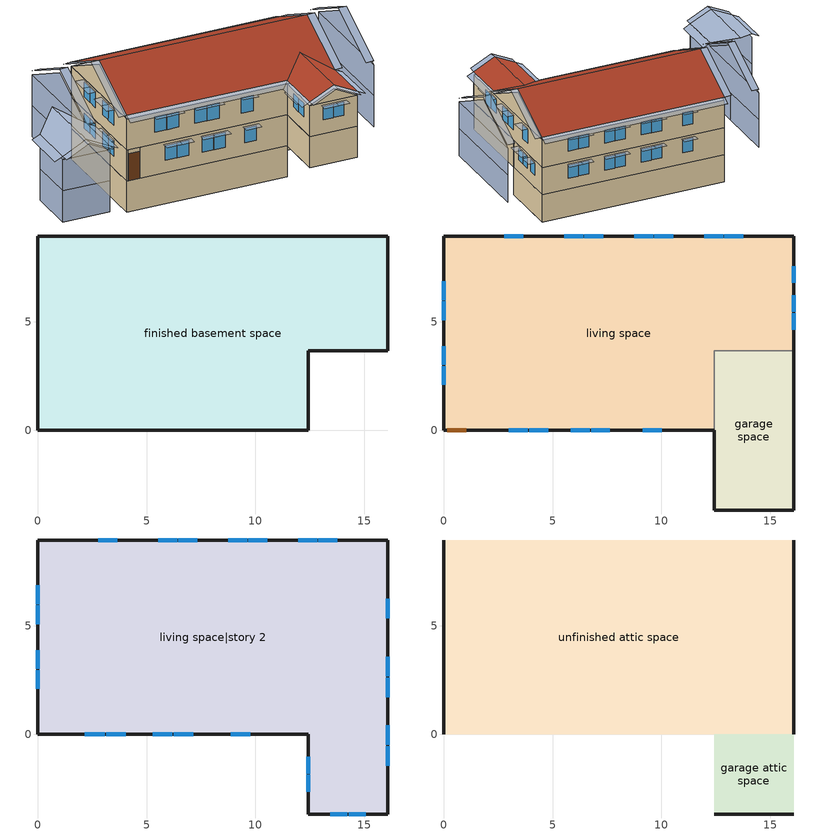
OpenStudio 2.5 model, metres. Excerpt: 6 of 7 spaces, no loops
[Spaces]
finished basement space
 floor foundation (FloorFndGrndFinB): 0,0 0,8.94 16.09,8.94 16.09,3.66 12.43,3.66 12.43,0 z-2.44
 wall foundation (WallFndGrndFinB): 0,8.94 0,0 12.43,0 12.43,3.66 16.09,3.66 16.09,8.94 0,8.94 z-2.44:0
garage space
 floor foundation (FloorFndGrndUnfinSlab): 12.43,-3.66 12.43,3.66 16.09,3.66 16.09,-3.66 z0
 wall outside (WallExtUninsUnfin): 12.43,0 12.43,-3.66 16.09,-3.66 16.09,3.66 z0:2.44
 wall to living space (WallIntFinInsUnfin Reversed): 16.09,3.66 12.43,3.66 12.43,0 z0:2.44
living space
 floor to finished basement space (FloorFinUninsFin): 0,0 0,8.94 16.09,8.94 16.09,3.66 12.43,3.66 12.43,0 z0
 wall outside (WallExtInsFin): 16.09,3.66 16.09,8.94 0,8.94 0,0 0.13,0 1.05,0 12.43,0 z0:2.44
 window (WindowConstruction): 3,0 3.86,0 / 3.92,0 4.79,0 / 5.84,0 6.71,0 / 6.77,0 7.64,0 / 9.15,0 10.02,0 z0.98:2.13; 13.77,8.94 12.9,8.94 / 12.84,8.94 11.97,8.94 / 10.55,8.94 9.68,8.94 / 9.62,8.94 8.75,8.94 / 7.34,8.94 6.47,8.94 / 6.41,8.94 5.54,8.94 / 3.65,8.94 2.78,8.94 z0.97:2.13; 0,6.85 0,5.99 / 0,5.93 0,5.07 / 0,3.87 0,3.01 / 0,2.95 0,2.09 z0.99:2.13; 16.09,4.63 16.09,5.39 / 16.09,5.45 16.09,6.21 / 16.09,6.8 16.09,7.56 z1.12:2.13
 door (Door): 0.15,0 1.02,0 z0:2.13
living space|story 2
 floor to garage space (FloorFinInsUnfin): 16.09,3.66 16.09,-3.66 12.43,-3.66 12.43,3.66 z2.44
 floor to living space (FloorFinUninsFin): 16.09,8.94 16.09,3.66 12.43,3.66 12.43,0 0,0 0,8.94 z2.44
 wall outside (WallExtInsFin): 0,8.94 0,0 12.43,0 12.43,-3.66 16.09,-3.66 16.09,8.94 0,8.94 z2.44:4.88
 window (WindowConstruction): 2.17,0 3.08,0 / 3.14,0 4.05,0 / 5.28,0 6.19,0 / 6.25,0 7.15,0 / 8.87,0 9.78,0 / 16.09,-1.45 16.09,-0.54 / 16.09,-0.48 16.09,0.43 / 16.09,1.7 16.09,2.61 / 16.09,2.67 16.09,3.58 / 16.09,5.33 16.09,6.24 z3.36:4.57; 13.45,-3.66 14.23,-3.66 / 14.29,-3.66 15.07,-3.66 / 12.43,-1.02 12.43,-1.8 / 12.43,-1.86 12.43,-2.64 z3.54:4.57; 13.77,8.94 12.9,8.94 / 12.84,8.94 11.97,8.94 / 10.55,8.94 9.68,8.94 / 9.62,8.94 8.75,8.94 / 7.34,8.94 6.47,8.94 / 6.41,8.94 5.54,8.94 / 3.65,8.94 2.78,8.94 z3.41:4.57; 0,6.85 0,5.99 / 0,5.93 0,5.07 / 0,3.87 0,3.01 / 0,2.95 0,2.09 z3.43:4.57
unfinished attic space
 floor to living space|story 2 (FloorFinInsUnfinAttic): 16.09,8.94 16.09,0 0,0 0,8.94 z4.88
 wall outside (WallExtUninsUnfin): 0,4.47,7.11 0,8.94,4.88 0,0,4.88; 16.09,4.47,7.11 16.09,0,4.88 16.09,8.94,4.88
 roof outside (RoofUnfinInsExt): 0,4.47,7.42 16.09,4.47,7.42 16.09,8.94,5.18 0,8.94,5.18; 0,4.47,7.42 0,0,5.18 12.43,0,5.18 14.26,1.83,6.1 16.09,0,5.18 16.09,4.47,7.42
garage attic space
 floor to living space|story 2 (FloorFinInsUnfinAttic): 12.43,-3.66 12.43,0 16.09,0 16.09,-3.66 z4.88
 wall outside (WallExtUninsUnfin): 12.43,-3.66,4.88 16.09,-3.66,4.88 14.26,-3.66,5.79
 roof outside (RoofUnfinInsExt): 12.43,0,5.18 12.43,-3.66,5.18 14.26,-3.66,6.1 14.26,1.83,6.1; 16.09,0,5.18 14.26,1.83,6.1 14.26,-3.66,6.1 16.09,-3.66,5.18
shading: -6.71,0 -6.71,-3.66 / -6.71,-3.66 -3.05,-3.66 / -3.05,-3.66 -3.05,3.66 / -3.05,3.66 -3.05,8.94 / 19.14,8.94 19.14,0 z0:2.44; -6.71,0 -6.71,-3.66 / -6.71,-3.66 -3.05,-3.66 / -3.05,-3.66 -3.05,8.94 / 19.14,8.94 19.14,0 z2.44:4.88; -0.61,8.94,5.18 -0.61,4.47,7.42 0,4.47,7.42 0,8.94,5.18; 16.7,4.47,7.42 16.7,8.94,5.18 16.09,8.94,5.18 16.09,4.47,7.42; 16.09,9.55,4.88 0,9.55,4.88 0,8.94,5.18 16.09,8.94,5.18; 11.82,0,4.88 11.82,-3.66,4.88 12.43,-3.66,5.18 12.43,0,5.18; 12.43,-4.27,5.18 14.26,-4.27,6.1 14.26,-3.66,6.1 12.43,-3.66,5.18; 16.7,-3.66,4.88 16.7,0,4.88 16.09,0,5.18 16.09,-3.66,5.18; 14.26,-4.27,6.1 16.09,-4.27,5.18 16.09,-3.66,5.18 14.26,-3.66,6.1; -0.61,4.47,7.42 -0.61,0,5.18 0,0,5.18 0,4.47,7.42; 0,-0.61,4.88 12.43,-0.61,4.88 12.43,0,5.18 0,0,5.18; 16.7,0,5.18 16.7,4.47,7.42 16.09,4.47,7.42 16.09,0,5.18; -3.05,4.47,7.11 -3.05,0,4.88 -3.05,8.94,4.88; -6.71,0,5.18 -6.71,-3.66,5.18 -4.88,-3.66,6.1 -4.88,1.83,6.1; -6.71,-3.66,4.88 -3.05,-3.66,4.88 -4.88,-3.66,5.79; -3.05,0,5.18 -4.88,1.83,6.1 -4.88,-3.66,6.1 -3.05,-3.66,5.18; -6.71,-4.27,5.18 -4.88,-4.27,6.1 -4.88,-3.66,6.1 -6.71,-3.66,5.18; -2.44,4.47,7.42 -2.44,8.94,5.18 -3.05,8.94,5.18 -3.05,4.47,7.42; -7.32,0,4.88 -7.32,-3.66,4.88 -6.71,-3.66,5.18 -6.71,0,5.18; -2.44,-3.66,4.88 -2.44,0,4.88 -3.05,0,5.18 -3.05,-3.66,5.18; -4.88,-4.27,6.1 -3.05,-4.27,5.18 -3.05,-3.66,5.18 -4.88,-3.66,6.1; -2.44,0,5.18 -2.44,4.47,7.42 -3.05,4.47,7.42 -3.05,0,5.18; 19.14,4.47,7.11 19.14,8.94,4.88 19.14,0,4.88; 18.53,8.94,5.18 18.53,4.47,7.42 19.14,4.47,7.42 19.14,8.94,5.18; 18.53,4.47,7.42 18.53,0,5.18 19.14,0,5.18 19.14,4.47,7.42; 16.09,7.71 16.09,6.65 16.7,6.65 16.7,7.71 z2.29; 10.17,0 9,0 9,-0.61 10.17,-0.61 z2.29; 7.79,0 6.62,0 6.62,-0.61 7.79,-0.61 z2.29; 8.6,8.94 9.78,8.94 9.78,9.55 8.6,9.55 z2.29; 4.02,0 2.84,0 2.84,-0.61 4.02,-0.61 z2.29; 11.82,8.94 12.99,8.94 12.99,9.55 11.82,9.55 z4.72; 4.95,0 3.77,0 3.77,-0.61 4.95,-0.61 z2.29; 6.86,0 5.69,0 5.69,-0.61 6.86,-0.61 z2.29; 16.09,2.76 16.09,1.55 16.7,1.55 16.7,2.76 z4.72; 3.23,0 2.02,0 2.02,-0.61 3.23,-0.61 z4.72; 2.63,8.94 3.81,8.94 3.81,9.55 2.63,9.55 z4.72; 6.34,0 5.13,0 5.13,-0.61 6.34,-0.61 z4.72; 4.2,0 2.99,0 2.99,-0.61 4.2,-0.61 z4.72; 7.31,0 6.09,0 6.09,-0.61 7.31,-0.61 z4.72; 9.93,0 8.72,0 8.72,-0.61 9.93,-0.61 z4.72; 16.09,6.36 16.09,5.3 16.7,5.3 16.7,6.36 z2.29; 0,2.86 0,4.02 -0.61,4.02 -0.61,2.86 z2.29; 14.38,-3.66 13.3,-3.66 13.3,-4.27 14.38,-4.27 z4.72; 9.53,8.94 10.71,8.94 10.71,9.55 9.53,9.55 z4.72; 15.22,-3.66 14.14,-3.66 14.14,-4.27 15.22,-4.27 z4.72; 12.75,8.94 13.92,8.94 13.92,9.55 12.75,9.55 z2.29; 11.82,8.94 12.99,8.94 12.99,9.55 11.82,9.55 z2.29; 9.53,8.94 10.71,8.94 10.71,9.55 9.53,9.55 z2.29; 6.31,8.94 7.49,8.94 7.49,9.55 6.31,9.55 z2.29; 0,5.84 0,7 -0.61,7 -0.61,5.84 z2.29; 5.38,8.94 6.56,8.94 6.56,9.55 5.38,9.55 z2.29; 2.63,8.94 3.81,8.94 3.81,9.55 2.63,9.55 z2.29; 12.75,8.94 13.92,8.94 13.92,9.55 12.75,9.55 z4.72; 8.6,8.94 9.78,8.94 9.78,9.55 8.6,9.55 z4.72; 16.09,0.59 16.09,-0.63 16.7,-0.63 16.7,0.59 z4.72; 6.31,8.94 7.49,8.94 7.49,9.55 6.31,9.55 z4.72; 5.38,8.94 6.56,8.94 6.56,9.55 5.38,9.55 z4.72; 0,4.92 0,6.08 -0.61,6.08 -0.61,4.92 z2.29; 0,1.94 0,3.1 -0.61,3.1 -0.61,1.94 z2.29; 0,5.84 0,7 -0.61,7 -0.61,5.84 z4.72; 0,4.92 0,6.08 -0.61,6.08 -0.61,4.92 z4.72; 0,2.86 0,4.02 -0.61,4.02 -0.61,2.86 z4.72; 0,1.94 0,3.1 -0.61,3.1 -0.61,1.94 z4.72; 12.43,-1.95 12.43,-0.87 11.82,-0.87 11.82,-1.95 z4.72; 12.43,-2.79 12.43,-1.71 11.82,-1.71 11.82,-2.79 z4.72; 16.09,5.54 16.09,4.47 16.7,4.47 16.7,5.54 z2.29; 16.09,-0.39 16.09,-1.6 16.7,-1.6 16.7,-0.39 z4.72; 16.09,3.73 16.09,2.52 16.7,2.52 16.7,3.73 z4.72; 16.09,6.4 16.09,5.18 16.7,5.18 16.7,6.4 z4.72
[Building]
Building: North Axis {deg}=270; Standards Number of Stories=3; Standards Number of Above Ground Stories=2; Standards Building Type=singlefamilydetached; Standards Number of Living Units=1
[Site]
Denver Intl Ap_CO_USA: Latitude {deg}=39.83; Longitude {deg}=-104.65; Time Zone {hr}=-7; Elevation {m}=1650; Terrain=Suburbs
[ClimateZones]
Climate Zone Institution Name 2=Building America; Climate Zone Document Year 2=0; Climate Zone Value 2=Cold
[Site:WaterMainsTemperature]
Calculation Method=Correlation; Annual Average Outdoor Air Temperature {C}=10.8753; Maximum Difference In Monthly Average Outdoor Air Temperatures {deltaC}=23.1524
[Site:GroundTemperature:Deep]
10.8753, 10.8753, 10.8753, 10.8753, 10.8753, 10.8753, 10.8753, 10.8753, 10.8753, 10.8753, 10.8753, 10.8753
[Material] Roughness=Rough
Name | Thickness {m} | Conductivity {W/m-K} | Density {kg/m3} | Specific Heat {J/kg-K} | Thermal Absorptance | Solar Absorptance | Visible Absorptance
FloorUAAdditionalCeilingIns | 0.12827 | 0.0411113 | 16.02 | 1046.75
FloorUATrussandIns | 0.0889 | 0.0436674 | 50.7834 | 1165.1
Drywall 0.5 in. | 0.0127 | 0.160291 | 801 | 837.4 | 0.9 | 0.5 | 0.1
Asphalt Shingles, Medium | 0.009525 | 0.162714 | 1121.4 | 1465.45 | 0.91 | 0.85 | 0.85
RoofSheathing | 0.01905 | 0.115458 | 512.64 | 1214.23
RoofUARoofIns | 0.18415 | 8.02397 | 37.0049 | 1207.88
FoundationIntVertIns | 0.00233153 | 0.029427 | 32.04 | 1214.23
FoundationExtVertIns | 0.051816 | 0.029427 | 32.04 | 1214.23
Concrete 8 in.; FootingMaterial | 0.2032 | 1.31141 | 2242.8 | 837.4 | 0.9
Concrete 8 in. 1 | 0.1016 | 1.31141 | 2242.8 | 837.4 | 0.9
FloorIns | 0.1397 | 0.0489548 | 106.365 | 1151.69
Wood Floor | 0.015875 | 0.115458 | 544.68 | 1214.23
Floor Covering | 0.0127 | 0.0433444 | 54.468 | 1339.84 | 0.9 | 0.9
FloorFinStudAndAirFloor | 0.1397 | 0.557395 | 67.691 | 1210.98
Vinyl, Light | 0.009525 | 0.089435 | 177.822 | 1046.75 | 0.9 | 0.3 | 0.3
WallSheathing | 0.0127 | 0.115458 | 512.64 | 1214.23
WallCMU | 0.1524 | 0.680115 | 1800.46 | 845.554
WallFurring | 0.0254 | 0.132641 | 72.0382 | 1211.21
WallCMU 1 | 0.1524 | 0.684745 | 1800.46 | 845.554
WallFurring 1 | 0.0254 | 0.133544 | 72.0382 | 1211.21
WallStudAndCavity | 0.0889 | 0.393744 | 83.0341 | 1211.67
WallStudAndCavity 1 | 0.0889 | 0.397942 | 83.0341 | 1211.67
residential furniture material garage space | 0.1524 | 0.115458 | 640.8 | 1214.23 | 0.9 | 0.6 | 0.1
DoorMaterial | 0.04445 | 0.0612267 | 512.64 | 1214.23
[Construction]
FloorFinInsUnfinAttic: FloorUAAdditionalCeilingIns, FloorUATrussandIns, Drywall 0.5 in.
RoofUnfinInsExt: Asphalt Shingles, Medium, RoofSheathing, RoofUARoofIns
WallFndGrndFinB: Concrete 8 in.
FloorFndGrndFinB; FloorFndGrndUnfinSlab: Concrete 8 in. 1
FootingConstruction: FootingMaterial
FloorFinInsUnfin: FloorIns, RoofSheathing, Wood Floor, Floor Covering
FloorFinUninsFin: Drywall 0.5 in., FloorFinStudAndAirFloor, RoofSheathing, Wood Floor, Floor Covering
WallExtInsFin: Vinyl, Light, WallSheathing, WallCMU, WallFurring, Drywall 0.5 in.
WallIntFinInsUnfin Reversed: WallFurring 1, WallCMU 1, WallSheathing
WallExtUninsUnfin: Vinyl, Light, WallSheathing, WallStudAndCavity
WallIntFinUninsFin: WallStudAndCavity 1, Drywall 0.5 in.
residential furniture construction garage space; residential furniture construction living space; residential furniture construction finished basement space; residential furniture construction living space|story 2: residential furniture material garage space
WindowConstruction: WindowMaterial
Door: DoorMaterial
[WindowMaterial:Shade]
CoolingShade: Solar Transmittance=0.999; Solar Reflectance=0.00099; Visible Transmittance=0.999; Visible Reflectance=0.00099; Thermal Hemispherical Emissivity=1e-005; Thermal Transmittance=0.999; Thickness {m}=0.0001; Conductivity {W/m-K}=10000; Shade to Glass Distance {m}=0.001; Top Opening Multiplier=0; Bottom Opening Multiplier=0; Left-Side Opening Multiplier=0; Right-Side Opening Multiplier=0; Airflow Permeability=0
[WindowMaterial:SimpleGlazingSystem]
WindowMaterial: U-Factor {W/m2-K}=2.10086; Solar Heat Gain Coefficient=0.21
[BuildingUnit] Building Unit Type=Residential
EPWWeatherInfo; unit 1
[ThermalZone] Use Ideal Air Loads=No
living zone: Thermostat=living zone temperature setpoint
garage zone; unfinished attic zone: 
finished basement zone: Thermostat=finished basement zone temperature setpoint
res ds_1 ret air zone: Volume {m3}=7.64555
[Sizing:Zone] Zone Cooling Design Supply Air Temperature Input Method=SupplyAirTemperature; Zone Cooling Design Supply Air Temperature {C}=14; Zone Cooling Design Supply Air Temperature Difference {deltaC}=11.11; Zone Heating Design Supply Air Temperature Input Method=SupplyAirTemperature; Zone Heating Design Supply Air Temperature {C}=40; Zone Heating Design Supply Air Temperature Difference {deltaC}=11.11; Zone Cooling Design Supply Air Humidity Ratio {kg-H2O/kg-air}=0.0085; Zone Heating Design Supply Air Humidity Ratio {kg-H2O/kg-air}=0.008; Cooling Design Air Flow Method=DesignDay; Heating Design Air Flow Method=DesignDay; Account for Dedicated Outdoor Air System=No; Dedicated Outdoor Air System Control Strategy=NeutralSupplyAir; Dedicated Outdoor Air Low Setpoint Temperature for Design {C}=autosize; Dedicated Outdoor Air High Setpoint Temperature for Design {C}=autosize
garage zone; unfinished attic zone; res ds_1 ret air zone
[Space]
Name | Space Type | Thermal Zone | Building Unit
garage space | Space Type 1 | garage zone
living space; living space|story 2 | Space Type 2 | living zone | unit 1
unfinished attic space; garage attic space | Space Type 3 | unfinished attic zone
finished basement space | Space Type 4 | finished basement zone | unit 1
res ds_1 ret air space |  | res ds_1 ret air zone
[SpaceType]
Name | Standards Space Type
Space Type 1 | garage
Space Type 2 | living
Space Type 3 | unfinished attic
Space Type 4 | finished basement
[People:Definition] Number of People Calculation Method=People; Fraction Radiant=0.319734; Sensible Heat Fraction=0.573; Carbon Dioxide Generation Rate {m3/s-W}=0; Enable ASHRAE 55 Comfort Warnings=No; Mean Radiant Temperature Calculation Type=ZoneAveraged
Name | Number of People {people}
residential occupants|finished basement space; residential occupants|living space | 1.00776
residential occupants|living space|story 2 | 1.21448
[People] Number of People Schedule=residential occupants schedule; Activity Level Schedule=Schedule Ruleset 1; Multiplier=1
Name | People Definition | Space or SpaceType
residential occupants|finished basement space | residential occupants|finished basement space | finished basement space
residential occupants|living space|story 2 | residential occupants|living space|story 2 | living space|story 2
residential occupants|living space | residential occupants|living space | living space
[Foundation:Kiva] Wall Height Above Grade {m}=0.2032; Wall Depth Below Slab {m}=0.2032
Name | Interior Vertical Insulation Material | Interior Vertical Insulation Depth {m} | Exterior Vertical Insulation Material | Exterior Vertical Insulation Depth {m} | Footing Wall Construction
Foundation Kiva 1 | FoundationIntVertIns | 2.4384 | FoundationExtVertIns | 2.4384
Foundation Kiva 2 |  |  |  |  | FootingConstruction
[Foundation:Kiva:Settings]
Soil Conductivity {W/m-K}=1.731; Soil Density {kg/m3}=1842.3; Soil Specific Heat {J/kg-K}=418.7; Ground Solar Absorptivity=0.9; Ground Thermal Absorptivity=0.9; Ground Surface Roughness {m}=0.03; Far-Field Width {m}=40; Deep-Ground Boundary Condition=ZeroFlux; Deep-Ground Depth {m}=40; Minimum Cell Dimension {m}=0.02; Maximum Cell Growth Coefficient=1.5; Simulation Timestep=Hourly
[SurfaceProperty:ExposedFoundationPerimeter] Exposed Perimeter Calculation Method=TotalExposedPerimeter
Name | Total Exposed Perimeter {m}
Surface 28 | 50.0555
Surface 1 | 3.6576
[InternalMass:Definition] Design Level Calculation Method=SurfaceArea
Name | Construction | Surface Area {m2}
living space Partition; finished basement space Partition | WallIntFinUninsFin | 130.436
living space|story 2 Partition | WallIntFinUninsFin | 157.192
residential furniture mass garage space | residential furniture construction garage space | 2.67561
residential furniture mass living space | residential furniture construction living space | 52.1743
residential furniture mass finished basement space | residential furniture construction finished basement space | 52.1743
residential furniture mass living space|story 2 | residential furniture construction living space|story 2 | 62.8768
[InternalMass] Multiplier=1
Name | Internal Mass Definition | Space or SpaceType
living space Partition | living space Partition | living space
finished basement space Partition | finished basement space Partition | finished basement space
living space|story 2 Partition | living space|story 2 Partition | living space|story 2
residential furniture mass garage space | residential furniture mass garage space | garage space
residential furniture mass living space | residential furniture mass living space | living space
residential furniture mass finished basement space | residential furniture mass finished basement space | finished basement space
residential furniture mass living space|story 2 | residential furniture mass living space|story 2 | living space|story 2
[ShadingControl]
WindowShadingControl: Shading Type=InteriorShade; Shading Device Material=CoolingShade; Shading Control Type=OnIfScheduleAllows; Schedule=Window shading schedule; Shading Control Is Scheduled=Yes
[ThermostatSetpoint:DualSetpoint] Heating Setpoint Temperature Schedule=residential heating setpoint; Cooling Setpoint Temperature Schedule=residential cooling setpoint
living zone temperature setpoint; finished basement zone temperature setpoint
[ElectricEquipment:Definition] Design Level Calculation Method=EquipmentLevel
Name | Design Level {W} | Fraction Latent | Fraction Radiant | Fraction Lost
residential refrigerator | 65.0889 | 0 | 0 | 0
residential range electric | 41.8839 | 0.3 | 0.24 | 0.3
residential misc plug loads|finished basement space; residential misc plug loads|living space | 175.681 | 0.021 | 0.558 | 0.049
residential misc plug loads|living space|story 2 | 211.718 | 0.021 | 0.558 | 0.049
res infil_1 house fan; res infil_1 range fan; res infil_1 bath fan | 0 | 0 | 0 | 1
[ElectricEquipment]
Name | Electric Equipment Definition | Space or SpaceType | Schedule
residential refrigerator | residential refrigerator | living space|story 2 | residential refrigerator schedule
residential range electric | residential range electric | living space|story 2 | residential range gas|false schedule
residential misc plug loads|finished basement space | residential misc plug loads|finished basement space | finished basement space | residential misc plug loads schedule
residential misc plug loads|living space|story 2 | residential misc plug loads|living space|story 2 | living space|story 2 | residential misc plug loads schedule
residential misc plug loads|living space | residential misc plug loads|living space | living space | residential misc plug loads schedule
res infil_1 house fan | res infil_1 house fan | living space|story 2 | Always On Discrete
res infil_1 range fan | res infil_1 range fan | living space|story 2 | Always On Discrete
res infil_1 bath fan | res infil_1 bath fan | living space|story 2 | Always On Discrete
[OtherEquipment:Definition] Design Level Calculation Method=EquipmentLevel
Name | Design Level {W} | Fraction Latent | Fraction Radiant | Fraction Lost
residential range gas | 438.989 | 0.2 | 0.18 | 0.5
res ds_1 sup s lk to lv equip; res ds_1 sup lat lk to lv equip; res ds_1 sup d cn to lv equip; res ds_1 sup d cn to ah equip; res ds_1 ret d cn to pl equip; res ds_1 ret d cn to ah equip; res ds_1 sup s lk to ah equip; res ds_1 sup lat lk to ah equip; res ds_1 ret s lk equip; res ds_1 ret lat lk equip | 0
[OtherEquipment]
Name | Other Equipment Definition | Space or SpaceType | Schedule | Fuel Type
residential range gas | residential range gas | living space|story 2 | residential range gas|false schedule | NaturalGas
res ds_1 sup s lk to lv equip | res ds_1 sup s lk to lv equip | living space|story 2 | Always On Discrete | None
res ds_1 sup lat lk to lv equip | res ds_1 sup lat lk to lv equip | living space|story 2 | Always On Discrete | None
res ds_1 sup d cn to lv equip | res ds_1 sup d cn to lv equip | living space|story 2 | Always On Discrete | None
res ds_1 sup d cn to ah equip | res ds_1 sup d cn to ah equip | finished basement space | Always On Discrete | None
res ds_1 ret d cn to pl equip | res ds_1 ret d cn to pl equip | res ds_1 ret air space | Always On Discrete | None
res ds_1 ret d cn to ah equip | res ds_1 ret d cn to ah equip | finished basement space | Always On Discrete | None
res ds_1 sup s lk to ah equip | res ds_1 sup s lk to ah equip | finished basement space | Always On Discrete | None
res ds_1 sup lat lk to ah equip | res ds_1 sup lat lk to ah equip | finished basement space | Always On Discrete | None
res ds_1 ret s lk equip | res ds_1 ret s lk equip | res ds_1 ret air space | Always On Discrete | None
res ds_1 ret lat lk equip | res ds_1 ret lat lk equip | res ds_1 ret air space | Always On Discrete | None
[Lights:Definition] Design Level Calculation Method=LightingLevel; Fraction Radiant=0.6; Fraction Visible=0.2; Return Air Fraction=0
Name | Lighting Level {W}
residential lighting finished basement space; residential lighting living space | 260.628
residential lighting living space|story 2 | 314.091
residential lighting garage space | 9.35059
[Lights] Schedule=residential lighting schedule; Fraction Replaceable=1
Name | Lights Definition | Space or SpaceType
residential lighting finished basement space | residential lighting finished basement space | finished basement space
residential lighting living space|story 2 | residential lighting living space|story 2 | living space|story 2
residential lighting living space | residential lighting living space | living space
residential lighting garage space | residential lighting garage space | garage space
[Exterior:Lights:Definition]
residential lighting exterior: Design Level {W}=196.561
[Exterior:Lights]
residential lighting exterior: Exterior Lights Definition=residential lighting exterior; Schedule=residential lighting schedule
[SpaceInfiltration:EffectiveLeakageArea] Schedule=Always On Discrete
Name | Space or SpaceType | Effective Air Leakage Area {cm2} | Stack Coefficient | Wind Coefficient
res infil|garage space | garage space | 90.5149 | 0.000129067 | 4.38083e-05
res infil|garage attic space | garage attic space | 5234.49 | 0.000176478 | 2.494e-05
res infil|unfinished attic space | unfinished attic space | 5234.49 | 0.000176478 | 2.494e-05
[EnergyManagementSystem:Sensor]
Name | Output Variable or Output Meter
res_nv_pb_s | Site Outdoor Air Barometric Pressure
res_af_vw_s | Site Wind Speed
res_nv_wt_s | Site Outdoor Air Humidity Ratio
[SpaceInfiltration:DesignFlowRate] Space or SpaceType=living space|story 2; Schedule=Always On Discrete; Design Flow Rate Calculation Method=Flow/Space; Design Flow Rate {m3/s}=0
res nv_1 flow; res infil_1 flow
[ZoneMixing] Schedule=Always On Continuous; Design Flow Rate Calculation Method=Flow/Zone; Design Flow Rate {m3/s}=0
Name | Zone | Source Zone
res ds_1 ah to liv mix | living zone | finished basement zone
res ds_1 liv to ah mix | finished basement zone | living zone
[Schedule:Ruleset]
Name | Default Day Schedule
residential occupants schedule | Schedule Day 1
Schedule Ruleset 1 | Schedule Day 2
Window shading schedule | Schedule Day 3
residential heating setpoint | Schedule Day 5
residential cooling setpoint | Schedule Day 6
residential refrigerator schedule | Schedule Day 8
residential range gas|false schedule | Schedule Day 9
residential lighting schedule | Schedule Day 10
residential misc plug loads schedule | Schedule Day 11
[Schedule:Day]
Schedule Day 1; Schedule Day 3; Schedule Day 5; Schedule Day 6; Schedule Day 8; Schedule Day 9; Schedule Day 10; Schedule Day 11: 24, 0, 0
residential occupants schedule allday1; residential occupants schedule allday2; residential occupants schedule allday3; residential occupants schedule allday4; residential occupants schedule allday5; residential occupants schedule allday6; residential occupants schedule allday7; residential occupants schedule allday8; residential occupants schedule allday9; residential occupants schedule allday10; residential occupants schedule allday11; residential occupants schedule allday12: 1, 0, 1, 2, 0, 1, 3, 0, 1, 4, 0, 1, 5, 0, 1, 6, 0, 1, 7, 0, 1, 8, 0, 0.88, 9, 0, 0.41, 10, 0, 0.24, 11, 0, 0.24, 12, 0, 0.24, 13, 0, 0.24, 14, 0, 0.24, 15, 0, 0.24, 16, 0, 0.24, 17, 0, 0.29, 18, 0, 0.55, 19, 0, 0.9, 20, 0, 0.9, 21, 0, 0.9, 22, 0, 1, 23, 0, 1, 24, 0, 1
Schedule Day 2: 24, 0, 112.539
Window shading schedule allday1; Window shading schedule allday2; Window shading schedule allday3; Window shading schedule allday4; Window shading schedule allday11; Window shading schedule allday12: 1, 0, 0, 2, 0, 0, 3, 0, 0, 4, 0, 0, 5, 0, 0, 6, 0, 0, 7, 0, 0, 8, 0, 0, 9, 0, 0, 10, 0, 0, 11, 0, 0, 12, 0, 0, 13, 0, 0, 14, 0, 0, 15, 0, 0, 16, 0, 0, 17, 0, 0, 18, 0, 0, 19, 0, 0, 20, 0, 0, 21, 0, 0, 22, 0, 0, 23, 0, 0, 24, 0, 0
Window shading schedule allday5; Window shading schedule allday6; Window shading schedule allday7; Window shading schedule allday8; Window shading schedule allday9; Window shading schedule allday10: 1, 0, 1, 2, 0, 1, 3, 0, 1, 4, 0, 1, 5, 0, 1, 6, 0, 1, 7, 0, 1, 8, 0, 1, 9, 0, 1, 10, 0, 1, 11, 0, 1, 12, 0, 1, 13, 0, 1, 14, 0, 1, 15, 0, 1, 16, 0, 1, 17, 0, 1, 18, 0, 1, 19, 0, 1, 20, 0, 1, 21, 0, 1, 22, 0, 1, 23, 0, 1, 24, 0, 1
residential heating setpoint allday1; residential heating setpoint allday2; residential heating setpoint allday3; residential heating setpoint allday4; residential heating setpoint allday5; residential heating setpoint allday6; residential heating setpoint allday7; residential heating setpoint allday8; residential heating setpoint allday9; residential heating setpoint allday10; residential heating setpoint allday11; residential heating setpoint allday12: 1, 0, 21.6667, 2, 0, 21.6667, 3, 0, 21.6667, 4, 0, 21.6667, 5, 0, 21.6667, 6, 0, 21.6667, 7, 0, 21.6667, 8, 0, 21.6667, 9, 0, 21.6667, 10, 0, 21.6667, 11, 0, 21.6667, 12, 0, 21.6667, 13, 0, 21.6667, 14, 0, 21.6667, 15, 0, 21.6667, 16, 0, 21.6667, 17, 0, 21.6667, 18, 0, 21.6667, 19, 0, 21.6667, 20, 0, 21.6667, 21, 0, 21.6667, 22, 0, 21.6667, 23, 0, 21.6667, 24, 0, 21.6667
residential cooling setpoint allday1; residential cooling setpoint allday2; residential cooling setpoint allday3; residential cooling setpoint allday4; residential cooling setpoint allday5; residential cooling setpoint allday6; residential cooling setpoint allday7; residential cooling setpoint allday8; residential cooling setpoint allday9; residential cooling setpoint allday10; residential cooling setpoint allday11; residential cooling setpoint allday12: 1, 0, 24.4444, 2, 0, 24.4444, 3, 0, 24.4444, 4, 0, 24.4444, 5, 0, 24.4444, 6, 0, 24.4444, 7, 0, 24.4444, 8, 0, 24.4444, 9, 0, 24.4444, 10, 0, 24.4444, 11, 0, 24.4444, 12, 0, 24.4444, 13, 0, 24.4444, 14, 0, 24.4444, 15, 0, 24.4444, 16, 0, 24.4444, 17, 0, 24.4444, 18, 0, 24.4444, 19, 0, 24.4444, 20, 0, 24.4444, 21, 0, 24.4444, 22, 0, 24.4444, 23, 0, 24.4444, 24, 0, 24.4444
residential refrigerator schedule allday1; residential refrigerator schedule allday12: 1, 0, 0.610949, 2, 0, 0.595675, 3, 0, 0.580401, 4, 0, 0.565128, 5, 0, 0.549854, 6, 0, 0.549854, 7, 0, 0.580401, 8, 0, 0.610949, 9, 0, 0.626223, 10, 0, 0.626223, 11, 0, 0.610949, 12, 0, 0.610949, 13, 0, 0.641496, 14, 0, 0.641496, 15, 0, 0.641496, 16, 0, 0.626223, 17, 0, 0.672044, 18, 0, 0.733139, 19, 0, 0.763686, 20, 0, 0.733139, 21, 0, 0.717865, 22, 0, 0.702591, 23, 0, 0.672044, 24, 0, 0.626223
residential refrigerator schedule allday2: 1, 0, 0.609489, 2, 0, 0.594252, 3, 0, 0.579015, 4, 0, 0.563777, 5, 0, 0.54854, 6, 0, 0.54854, 7, 0, 0.579015, 8, 0, 0.609489, 9, 0, 0.624726, 10, 0, 0.624726, 11, 0, 0.609489, 12, 0, 0.609489, 13, 0, 0.639964, 14, 0, 0.639964, 15, 0, 0.639964, 16, 0, 0.624726, 17, 0, 0.670438, 18, 0, 0.731387, 19, 0, 0.761861, 20, 0, 0.731387, 21, 0, 0.71615, 22, 0, 0.700912, 23, 0, 0.670438, 24, 0, 0.624726
residential refrigerator schedule allday3; residential refrigerator schedule allday4; residential refrigerator schedule allday5: 1, 0, 0.791241, 2, 0, 0.77146, 3, 0, 0.751679, 4, 0, 0.731898, 5, 0, 0.712117, 6, 0, 0.712117, 7, 0, 0.751679, 8, 0, 0.791241, 9, 0, 0.811022, 10, 0, 0.811022, 11, 0, 0.791241, 12, 0, 0.791241, 13, 0, 0.830803, 14, 0, 0.830803, 15, 0, 0.830803, 16, 0, 0.811022, 17, 0, 0.870365, 18, 0, 0.949489, 19, 0, 0.989051, 20, 0, 0.949489, 21, 0, 0.929708, 22, 0, 0.909927, 23, 0, 0.870365, 24, 0, 0.811022
residential refrigerator schedule allday6; residential refrigerator schedule allday7; residential refrigerator schedule allday8; residential refrigerator schedule allday9: 1, 0, 0.8, 2, 0, 0.78, 3, 0, 0.76, 4, 0, 0.74, 5, 0, 0.72, 6, 0, 0.72, 7, 0, 0.76, 8, 0, 0.8, 9, 0, 0.82, 10, 0, 0.82, 11, 0, 0.8, 12, 0, 0.8, 13, 0, 0.84, 14, 0, 0.84, 15, 0, 0.84, 16, 0, 0.82, 17, 0, 0.88, 18, 0, 0.96, 19, 0, 1, 20, 0, 0.96, 21, 0, 0.94, 22, 0, 0.92, 23, 0, 0.88, 24, 0, 0.82
residential refrigerator schedule allday10: 1, 0, 0.679562, 2, 0, 0.662573, 3, 0, 0.645584, 4, 0, 0.628595, 5, 0, 0.611606, 6, 0, 0.611606, 7, 0, 0.645584, 8, 0, 0.679562, 9, 0, 0.696551, 10, 0, 0.696551, 11, 0, 0.679562, 12, 0, 0.679562, 13, 0, 0.71354, 14, 0, 0.71354, 15, 0, 0.71354, 16, 0, 0.696551, 17, 0, 0.747518, 18, 0, 0.815474, 19, 0, 0.849453, 20, 0, 0.815474, 21, 0, 0.798485, 22, 0, 0.781496, 23, 0, 0.747518, 24, 0, 0.696551
residential refrigerator schedule allday11: 1, 0, 0.675182, 2, 0, 0.658303, 3, 0, 0.641423, 4, 0, 0.624544, 5, 0, 0.607664, 6, 0, 0.607664, 7, 0, 0.641423, 8, 0, 0.675182, 9, 0, 0.692062, 10, 0, 0.692062, 11, 0, 0.675182, 12, 0, 0.675182, 13, 0, 0.708942, 14, 0, 0.708942, 15, 0, 0.708942, 16, 0, 0.692062, 17, 0, 0.742701, 18, 0, 0.810219, 19, 0, 0.843978, 20, 0, 0.810219, 21, 0, 0.793339, 22, 0, 0.77646, 23, 0, 0.742701, 24, 0, 0.692062
residential range gas|false schedule allday1; residential range gas|false schedule allday2; residential range gas|false schedule allday12: 1, 0, 0.0466667, 2, 0, 0.0466667, 3, 0, 0.0266667, 4, 0, 0.0266667, 5, 0, 0.0466667, 6, 0, 0.0733333, 7, 0, 0.166667, 8, 0, 0.28, 9, 0, 0.306667, 10, 0, 0.32, 11, 0, 0.28, 12, 0, 0.333333, 13, 0, 0.38, 14, 0, 0.306667, 15, 0, 0.38, 16, 0, 0.293333, 17, 0, 0.613333, 18, 0, 1, 19, 0, 0.78, 20, 0, 0.4, 21, 0, 0.233333, 22, 0, 0.166667, 23, 0, 0.106667, 24, 0, 0.0733333
residential range gas|false schedule allday3; residential range gas|false schedule allday5: 1, 0, 0.0421574, 2, 0, 0.0421574, 3, 0, 0.0240899, 4, 0, 0.0240899, 5, 0, 0.0421574, 6, 0, 0.0662473, 7, 0, 0.150562, 8, 0, 0.252944, 9, 0, 0.277034, 10, 0, 0.289079, 11, 0, 0.252944, 12, 0, 0.301124, 13, 0, 0.343282, 14, 0, 0.277034, 15, 0, 0.343282, 16, 0, 0.264989, 17, 0, 0.554069, 18, 0, 0.903373, 19, 0, 0.704631, 20, 0, 0.361349, 21, 0, 0.210787, 22, 0, 0.150562, 23, 0, 0.0963598, 24, 0, 0.0662473
residential range gas|false schedule allday4: 1, 0, 0.0419872, 2, 0, 0.0419872, 3, 0, 0.0239927, 4, 0, 0.0239927, 5, 0, 0.0419872, 6, 0, 0.0659799, 7, 0, 0.149954, 8, 0, 0.251923, 9, 0, 0.275916, 10, 0, 0.287912, 11, 0, 0.251923, 12, 0, 0.299909, 13, 0, 0.341896, 14, 0, 0.275916, 15, 0, 0.341896, 16, 0, 0.26392, 17, 0, 0.551832, 18, 0, 0.899727, 19, 0, 0.701787, 20, 0, 0.359891, 21, 0, 0.209936, 22, 0, 0.149954, 23, 0, 0.0959708, 24, 0, 0.0659799
residential range gas|false schedule allday6; residential range gas|false schedule allday9: 1, 0, 0.0378608, 2, 0, 0.0378608, 3, 0, 0.0216348, 4, 0, 0.0216348, 5, 0, 0.0378608, 6, 0, 0.0594956, 7, 0, 0.135217, 8, 0, 0.227165, 9, 0, 0.2488, 10, 0, 0.259617, 11, 0, 0.227165, 12, 0, 0.270435, 13, 0, 0.308295, 14, 0, 0.2488, 15, 0, 0.308295, 16, 0, 0.237982, 17, 0, 0.4976, 18, 0, 0.811304, 19, 0, 0.632817, 20, 0, 0.324521, 21, 0, 0.189304, 22, 0, 0.135217, 23, 0, 0.086539, 24, 0, 0.0594956
residential range gas|false schedule allday7; residential range gas|false schedule allday8: 1, 0, 0.0381161, 2, 0, 0.0381161, 3, 0, 0.0217806, 4, 0, 0.0217806, 5, 0, 0.0381161, 6, 0, 0.0598967, 7, 0, 0.136129, 8, 0, 0.228696, 9, 0, 0.250477, 10, 0, 0.261367, 11, 0, 0.228696, 12, 0, 0.272258, 13, 0, 0.310374, 14, 0, 0.250477, 15, 0, 0.310374, 16, 0, 0.239587, 17, 0, 0.500954, 18, 0, 0.816773, 19, 0, 0.637083, 20, 0, 0.326709, 21, 0, 0.19058, 22, 0, 0.136129, 23, 0, 0.0871225, 24, 0, 0.0598967
residential range gas|false schedule allday10; residential range gas|false schedule allday11: 1, 0, 0.0461562, 2, 0, 0.0461562, 3, 0, 0.026375, 4, 0, 0.026375, 5, 0, 0.0461562, 6, 0, 0.0725311, 7, 0, 0.164844, 8, 0, 0.276937, 9, 0, 0.303312, 10, 0, 0.3165, 11, 0, 0.276937, 12, 0, 0.329687, 13, 0, 0.375843, 14, 0, 0.303312, 15, 0, 0.375843, 16, 0, 0.290125, 17, 0, 0.606624, 18, 0, 0.989061, 19, 0, 0.771468, 20, 0, 0.395624, 21, 0, 0.230781, 22, 0, 0.164844, 23, 0, 0.1055, 24, 0, 0.0725311
residential lighting schedule allday1: 1, 0, 0.123751, 2, 0, 0.0742506, 3, 0, 0.0495004, 4, 0, 0.0495004, 5, 0, 0.0550333, 6, 0, 0.151005, 7, 0, 0.354518, 8, 0, 0.448634, 9, 0, 0.476771, 10, 0, 0.490088, 11, 0, 0.476763, 12, 0, 0.458301, 13, 0, 0.444976, 14, 0, 0.441055, 15, 0, 0.447927, 16, 0, 0.48986, 17, 0, 0.601585, 18, 0, 0.797807, 19, 0, 0.978646, 20, 0, 0.990805, 21, 0, 0.822578, 22, 0, 0.620621, 23, 0, 0.536431, 24, 0, 0.249225
residential lighting schedule allday2: 1, 0, 0.123751, 2, 0, 0.0742506, 3, 0, 0.0495004, 4, 0, 0.0495004, 5, 0, 0.0547503, 6, 0, 0.149594, 7, 0, 0.351204, 8, 0, 0.44444, 9, 0, 0.470027, 10, 0, 0.480931, 11, 0, 0.467731, 12, 0, 0.449442, 13, 0, 0.436241, 14, 0, 0.432357, 15, 0, 0.435458, 16, 0, 0.457541, 17, 0, 0.526174, 18, 0, 0.674382, 19, 0, 0.867815, 20, 0, 0.979613, 21, 0, 0.912905, 22, 0, 0.727145, 23, 0, 0.638088, 24, 0, 0.249225
residential lighting schedule allday3: 1, 0, 0.123751, 2, 0, 0.0742506, 3, 0, 0.0495004, 4, 0, 0.0495004, 5, 0, 0.0539769, 6, 0, 0.145737, 7, 0, 0.342151, 8, 0, 0.432984, 9, 0, 0.451822, 10, 0, 0.456356, 11, 0, 0.443495, 12, 0, 0.425678, 13, 0, 0.412817, 14, 0, 0.409033, 15, 0, 0.410444, 16, 0, 0.422423, 17, 0, 0.463778, 18, 0, 0.567207, 19, 0, 0.736351, 20, 0, 0.89541, 21, 0, 0.928337, 22, 0, 0.807462, 23, 0, 0.499769, 24, 0, 0.249225
residential lighting schedule allday4: 1, 0, 0.123751, 2, 0, 0.0742506, 3, 0, 0.0495004, 4, 0, 0.0495004, 5, 0, 0.0529206, 6, 0, 0.14047, 7, 0, 0.329784, 8, 0, 0.417334, 9, 0, 0.427474, 10, 0, 0.423826, 11, 0, 0.411431, 12, 0, 0.394257, 13, 0, 0.381861, 14, 0, 0.378214, 15, 0, 0.377995, 16, 0, 0.379305, 17, 0, 0.386076, 18, 0, 0.412203, 19, 0, 0.483741, 20, 0, 0.618803, 21, 0, 0.782651, 22, 0, 0.880006, 23, 0, 0.59731, 24, 0, 0.249225
residential lighting schedule allday5: 1, 0, 0.123751, 2, 0, 0.0742506, 3, 0, 0.0495004, 4, 0, 0.0495004, 5, 0, 0.0518642, 6, 0, 0.135202, 7, 0, 0.317417, 8, 0, 0.401684, 9, 0, 0.403727, 10, 0, 0.392499, 11, 0, 0.380568, 12, 0, 0.364039, 13, 0, 0.352108, 14, 0, 0.348597, 15, 0, 0.348344, 16, 0, 0.349185, 17, 0, 0.353494, 18, 0, 0.37052, 19, 0, 0.419884, 20, 0, 0.522801, 21, 0, 0.670504, 22, 0, 0.799058, 23, 0, 0.582332, 24, 0, 0.249225
residential lighting schedule allday6: 1, 0, 0.123751, 2, 0, 0.0742506, 3, 0, 0.0495004, 4, 0, 0.0495004, 5, 0, 0.0510908, 6, 0, 0.131346, 7, 0, 0.308364, 8, 0, 0.390227, 9, 0, 0.386724, 10, 0, 0.370329, 11, 0, 0.358738, 12, 0, 0.34268, 13, 0, 0.33109, 14, 0, 0.327679, 15, 0, 0.327431, 16, 0, 0.328169, 17, 0, 0.3317, 18, 0, 0.345176, 19, 0, 0.384002, 20, 0, 0.467137, 21, 0, 0.595227, 22, 0, 0.726082, 23, 0, 0.557461, 24, 0, 0.249225
residential lighting schedule allday7: 1, 0, 0.123751, 2, 0, 0.0742506, 3, 0, 0.0495004, 4, 0, 0.0495004, 5, 0, 0.0508078, 6, 0, 0.129935, 7, 0, 0.30505, 8, 0, 0.386033, 9, 0, 0.380581, 10, 0, 0.362375, 11, 0, 0.350909, 12, 0, 0.335023, 13, 0, 0.323557, 14, 0, 0.320183, 15, 0, 0.319942, 16, 0, 0.320696, 17, 0, 0.324296, 18, 0, 0.337983, 19, 0, 0.377272, 20, 0, 0.461059, 21, 0, 0.589559, 22, 0, 0.71999, 23, 0, 0.553959, 24, 0, 0.249225
residential lighting schedule allday8: 1, 0, 0.123751, 2, 0, 0.0742506, 3, 0, 0.0495004, 4, 0, 0.0495004, 5, 0, 0.0510908, 6, 0, 0.131346, 7, 0, 0.308364, 8, 0, 0.390227, 9, 0, 0.386724, 10, 0, 0.370329, 11, 0, 0.358738, 12, 0, 0.34268, 13, 0, 0.33109, 14, 0, 0.327679, 15, 0, 0.327463, 16, 0, 0.328508, 17, 0, 0.333671, 18, 0, 0.353343, 19, 0, 0.408235, 20, 0, 0.517996, 21, 0, 0.667796, 22, 0, 0.788015, 23, 0, 0.571055, 24, 0, 0.249225
residential lighting schedule allday9: 1, 0, 0.123751, 2, 0, 0.0742506, 3, 0, 0.0495004, 4, 0, 0.0495004, 5, 0, 0.0518642, 6, 0, 0.135202, 7, 0, 0.317417, 8, 0, 0.401684, 9, 0, 0.403727, 10, 0, 0.392499, 11, 0, 0.380568, 12, 0, 0.364039, 13, 0, 0.352108, 14, 0, 0.348597, 15, 0, 0.34858, 16, 0, 0.351275, 17, 0, 0.363405, 18, 0, 0.404274, 19, 0, 0.501103, 20, 0, 0.656115, 21, 0, 0.806081, 22, 0, 0.850995, 23, 0, 0.561051, 24, 0, 0.249225
residential lighting schedule allday10: 1, 0, 0.123751, 2, 0, 0.0742506, 3, 0, 0.0495004, 4, 0, 0.0495004, 5, 0, 0.0529206, 6, 0, 0.14047, 7, 0, 0.329784, 8, 0, 0.417334, 9, 0, 0.427474, 10, 0, 0.423826, 11, 0, 0.411431, 12, 0, 0.394257, 13, 0, 0.381861, 14, 0, 0.378214, 15, 0, 0.378919, 16, 0, 0.386741, 17, 0, 0.41682, 18, 0, 0.500557, 19, 0, 0.655466, 20, 0, 0.829225, 21, 0, 0.905334, 22, 0, 0.820928, 23, 0, 0.509707, 24, 0, 0.249225
residential lighting schedule allday11: 1, 0, 0.123751, 2, 0, 0.0742506, 3, 0, 0.0495004, 4, 0, 0.0495004, 5, 0, 0.0539769, 6, 0, 0.145737, 7, 0, 0.342151, 8, 0, 0.432984, 9, 0, 0.451822, 10, 0, 0.456356, 11, 0, 0.443495, 12, 0, 0.425678, 13, 0, 0.412817, 14, 0, 0.409033, 15, 0, 0.421324, 16, 0, 0.481818, 17, 0, 0.61218, 18, 0, 0.804217, 19, 0, 0.945912, 20, 0, 0.918658, 21, 0, 0.747013, 22, 0, 0.56552, 23, 0, 0.493046, 24, 0, 0.249225
residential lighting schedule allday12: 1, 0, 0.123751, 2, 0, 0.0742506, 3, 0, 0.0495004, 4, 0, 0.0495004, 5, 0, 0.0547503, 6, 0, 0.149594, 7, 0, 0.351204, 8, 0, 0.44444, 9, 0, 0.470027, 10, 0, 0.480931, 11, 0, 0.467731, 12, 0, 0.449442, 13, 0, 0.436241, 14, 0, 0.432357, 15, 0, 0.445561, 16, 0, 0.513103, 17, 0, 0.660674, 18, 0, 0.869445, 19, 0, 1, 20, 0, 0.932675, 21, 0, 0.731582, 22, 0, 0.553643, 23, 0, 0.488328, 24, 0, 0.249225
residential misc plug loads schedule allday1; residential misc plug loads schedule allday12: 1, 0, 0.655649, 2, 0, 0.618183, 3, 0, 0.599451, 4, 0, 0.580718, 5, 0, 0.599451, 6, 0, 0.618183, 7, 0, 0.693115, 8, 0, 0.786779, 9, 0, 0.805512, 10, 0, 0.805512, 11, 0, 0.805512, 12, 0, 0.824245, 13, 0, 0.842977, 14, 0, 0.842977, 15, 0, 0.824245, 16, 0, 0.86171, 17, 0, 0.899176, 18, 0, 0.974107, 19, 0, 0.99284, 20, 0, 0.936642, 21, 0, 0.880443, 22, 0, 0.842977, 23, 0, 0.749313, 24, 0, 0.674382
residential misc plug loads schedule allday2: 1, 0, 0.660377, 2, 0, 0.622642, 3, 0, 0.603774, 4, 0, 0.584906, 5, 0, 0.603774, 6, 0, 0.622642, 7, 0, 0.698113, 8, 0, 0.792453, 9, 0, 0.811321, 10, 0, 0.811321, 11, 0, 0.811321, 12, 0, 0.830189, 13, 0, 0.849057, 14, 0, 0.849057, 15, 0, 0.830189, 16, 0, 0.867925, 17, 0, 0.90566, 18, 0, 0.981132, 19, 0, 1, 20, 0, 0.943396, 21, 0, 0.886792, 22, 0, 0.849057, 23, 0, 0.754717, 24, 0, 0.679245
residential misc plug loads schedule allday3; residential misc plug loads schedule allday5: 1, 0, 0.521682, 2, 0, 0.491872, 3, 0, 0.476967, 4, 0, 0.462062, 5, 0, 0.476967, 6, 0, 0.491872, 7, 0, 0.551493, 8, 0, 0.626019, 9, 0, 0.640924, 10, 0, 0.640924, 11, 0, 0.640924, 12, 0, 0.655829, 13, 0, 0.670734, 14, 0, 0.670734, 15, 0, 0.655829, 16, 0, 0.68564, 17, 0, 0.71545, 18, 0, 0.775071, 19, 0, 0.789976, 20, 0, 0.745261, 21, 0, 0.700545, 22, 0, 0.670734, 23, 0, 0.596208, 24, 0, 0.536588
residential misc plug loads schedule allday4: 1, 0, 0.519581, 2, 0, 0.489891, 3, 0, 0.475045, 4, 0, 0.4602, 5, 0, 0.475045, 6, 0, 0.489891, 7, 0, 0.549271, 8, 0, 0.623497, 9, 0, 0.638342, 10, 0, 0.638342, 11, 0, 0.638342, 12, 0, 0.653187, 13, 0, 0.668033, 14, 0, 0.668033, 15, 0, 0.653187, 16, 0, 0.682878, 17, 0, 0.712568, 18, 0, 0.771949, 19, 0, 0.786794, 20, 0, 0.742258, 21, 0, 0.697723, 22, 0, 0.668033, 23, 0, 0.593807, 24, 0, 0.534426
residential misc plug loads schedule allday6; residential misc plug loads schedule allday9: 1, 0, 0.434473, 2, 0, 0.409646, 3, 0, 0.397232, 4, 0, 0.384819, 5, 0, 0.397232, 6, 0, 0.409646, 7, 0, 0.4593, 8, 0, 0.521367, 9, 0, 0.533781, 10, 0, 0.533781, 11, 0, 0.533781, 12, 0, 0.546194, 13, 0, 0.558608, 14, 0, 0.558608, 15, 0, 0.546194, 16, 0, 0.571021, 17, 0, 0.595848, 18, 0, 0.645502, 19, 0, 0.657916, 20, 0, 0.620675, 21, 0, 0.583435, 22, 0, 0.558608, 23, 0, 0.49654, 24, 0, 0.446886
residential misc plug loads schedule allday7; residential misc plug loads schedule allday8: 1, 0, 0.43132, 2, 0, 0.406674, 3, 0, 0.39435, 4, 0, 0.382027, 5, 0, 0.39435, 6, 0, 0.406674, 7, 0, 0.455967, 8, 0, 0.517585, 9, 0, 0.529908, 10, 0, 0.529908, 11, 0, 0.529908, 12, 0, 0.542231, 13, 0, 0.554555, 14, 0, 0.554555, 15, 0, 0.542231, 16, 0, 0.566878, 17, 0, 0.591525, 18, 0, 0.640819, 19, 0, 0.653142, 20, 0, 0.616172, 21, 0, 0.579202, 22, 0, 0.554555, 23, 0, 0.492938, 24, 0, 0.443644
residential misc plug loads schedule allday10: 1, 0, 0.520106, 2, 0, 0.490386, 3, 0, 0.475526, 4, 0, 0.460666, 5, 0, 0.475526, 6, 0, 0.490386, 7, 0, 0.549827, 8, 0, 0.624128, 9, 0, 0.638988, 10, 0, 0.638988, 11, 0, 0.638988, 12, 0, 0.653848, 13, 0, 0.668708, 14, 0, 0.668708, 15, 0, 0.653848, 16, 0, 0.683568, 17, 0, 0.713289, 18, 0, 0.772729, 19, 0, 0.787589, 20, 0, 0.743009, 21, 0, 0.698428, 22, 0, 0.668708, 23, 0, 0.594407, 24, 0, 0.534966
residential misc plug loads schedule allday11: 1, 0, 0.51853, 2, 0, 0.4889, 3, 0, 0.474085, 4, 0, 0.45927, 5, 0, 0.474085, 6, 0, 0.4889, 7, 0, 0.54816, 8, 0, 0.622236, 9, 0, 0.637051, 10, 0, 0.637051, 11, 0, 0.637051, 12, 0, 0.651867, 13, 0, 0.666682, 14, 0, 0.666682, 15, 0, 0.651867, 16, 0, 0.681497, 17, 0, 0.711127, 18, 0, 0.770388, 19, 0, 0.785203, 20, 0, 0.740757, 21, 0, 0.696312, 22, 0, 0.666682, 23, 0, 0.592606, 24, 0, 0.533345
[Schedule:Rule] Apply Sunday=Yes; Apply Monday=Yes; Apply Tuesday=Yes; Apply Wednesday=Yes; Apply Thursday=Yes; Apply Friday=Yes; Apply Saturday=Yes; Date Specification Type=DateRange; Start Day=1
Name | Schedule Ruleset | Rule Order | Day Schedule | Start Month | End Month | End Day
residential occupants schedule allday ruleset1 | residential occupants schedule | 11 | residential occupants schedule allday1 | 1 | 1 | 31
residential occupants schedule allday ruleset2 | residential occupants schedule | 10 | residential occupants schedule allday2 | 2 | 2 | 28
residential occupants schedule allday ruleset3 | residential occupants schedule | 9 | residential occupants schedule allday3 | 3 | 3 | 31
residential occupants schedule allday ruleset4 | residential occupants schedule | 8 | residential occupants schedule allday4 | 4 | 4 | 30
residential occupants schedule allday ruleset5 | residential occupants schedule | 7 | residential occupants schedule allday5 | 5 | 5 | 31
residential occupants schedule allday ruleset6 | residential occupants schedule | 6 | residential occupants schedule allday6 | 6 | 6 | 30
residential occupants schedule allday ruleset7 | residential occupants schedule | 5 | residential occupants schedule allday7 | 7 | 7 | 31
residential occupants schedule allday ruleset8 | residential occupants schedule | 4 | residential occupants schedule allday8 | 8 | 8 | 31
residential occupants schedule allday ruleset9 | residential occupants schedule | 3 | residential occupants schedule allday9 | 9 | 9 | 30
residential occupants schedule allday ruleset10 | residential occupants schedule | 2 | residential occupants schedule allday10 | 10 | 10 | 31
residential occupants schedule allday ruleset11 | residential occupants schedule | 1 | residential occupants schedule allday11 | 11 | 11 | 30
residential occupants schedule allday ruleset12 | residential occupants schedule | 0 | residential occupants schedule allday12 | 12 | 12 | 31
Window shading schedule allday ruleset1 | Window shading schedule | 11 | Window shading schedule allday1 | 1 | 1 | 31
Window shading schedule allday ruleset2 | Window shading schedule | 10 | Window shading schedule allday2 | 2 | 2 | 28
Window shading schedule allday ruleset3 | Window shading schedule | 9 | Window shading schedule allday3 | 3 | 3 | 31
Window shading schedule allday ruleset4 | Window shading schedule | 8 | Window shading schedule allday4 | 4 | 4 | 30
Window shading schedule allday ruleset5 | Window shading schedule | 7 | Window shading schedule allday5 | 5 | 5 | 31
Window shading schedule allday ruleset6 | Window shading schedule | 6 | Window shading schedule allday6 | 6 | 6 | 30
Window shading schedule allday ruleset7 | Window shading schedule | 5 | Window shading schedule allday7 | 7 | 7 | 31
Window shading schedule allday ruleset8 | Window shading schedule | 4 | Window shading schedule allday8 | 8 | 8 | 31
Window shading schedule allday ruleset9 | Window shading schedule | 3 | Window shading schedule allday9 | 9 | 9 | 30
Window shading schedule allday ruleset10 | Window shading schedule | 2 | Window shading schedule allday10 | 10 | 10 | 31
Window shading schedule allday ruleset11 | Window shading schedule | 1 | Window shading schedule allday11 | 11 | 11 | 30
Window shading schedule allday ruleset12 | Window shading schedule | 0 | Window shading schedule allday12 | 12 | 12 | 31
residential heating setpoint allday ruleset1 | residential heating setpoint | 11 | residential heating setpoint allday1 | 1 | 1 | 31
residential heating setpoint allday ruleset2 | residential heating setpoint | 10 | residential heating setpoint allday2 | 2 | 2 | 28
residential heating setpoint allday ruleset3 | residential heating setpoint | 9 | residential heating setpoint allday3 | 3 | 3 | 31
residential heating setpoint allday ruleset4 | residential heating setpoint | 8 | residential heating setpoint allday4 | 4 | 4 | 30
residential heating setpoint allday ruleset5 | residential heating setpoint | 7 | residential heating setpoint allday5 | 5 | 5 | 31
residential heating setpoint allday ruleset6 | residential heating setpoint | 6 | residential heating setpoint allday6 | 6 | 6 | 30
residential heating setpoint allday ruleset7 | residential heating setpoint | 5 | residential heating setpoint allday7 | 7 | 7 | 31
residential heating setpoint allday ruleset8 | residential heating setpoint | 4 | residential heating setpoint allday8 | 8 | 8 | 31
residential heating setpoint allday ruleset9 | residential heating setpoint | 3 | residential heating setpoint allday9 | 9 | 9 | 30
residential heating setpoint allday ruleset10 | residential heating setpoint | 2 | residential heating setpoint allday10 | 10 | 10 | 31
residential heating setpoint allday ruleset11 | residential heating setpoint | 1 | residential heating setpoint allday11 | 11 | 11 | 30
residential heating setpoint allday ruleset12 | residential heating setpoint | 0 | residential heating setpoint allday12 | 12 | 12 | 31
residential cooling setpoint allday ruleset1 | residential cooling setpoint | 11 | residential cooling setpoint allday1 | 1 | 1 | 31
residential cooling setpoint allday ruleset2 | residential cooling setpoint | 10 | residential cooling setpoint allday2 | 2 | 2 | 28
residential cooling setpoint allday ruleset3 | residential cooling setpoint | 9 | residential cooling setpoint allday3 | 3 | 3 | 31
residential cooling setpoint allday ruleset4 | residential cooling setpoint | 8 | residential cooling setpoint allday4 | 4 | 4 | 30
residential cooling setpoint allday ruleset5 | residential cooling setpoint | 7 | residential cooling setpoint allday5 | 5 | 5 | 31
residential cooling setpoint allday ruleset6 | residential cooling setpoint | 6 | residential cooling setpoint allday6 | 6 | 6 | 30
residential cooling setpoint allday ruleset7 | residential cooling setpoint | 5 | residential cooling setpoint allday7 | 7 | 7 | 31
residential cooling setpoint allday ruleset8 | residential cooling setpoint | 4 | residential cooling setpoint allday8 | 8 | 8 | 31
residential cooling setpoint allday ruleset9 | residential cooling setpoint | 3 | residential cooling setpoint allday9 | 9 | 9 | 30
residential cooling setpoint allday ruleset10 | residential cooling setpoint | 2 | residential cooling setpoint allday10 | 10 | 10 | 31
residential cooling setpoint allday ruleset11 | residential cooling setpoint | 1 | residential cooling setpoint allday11 | 11 | 11 | 30
residential cooling setpoint allday ruleset12 | residential cooling setpoint | 0 | residential cooling setpoint allday12 | 12 | 12 | 31
residential refrigerator schedule allday ruleset1 | residential refrigerator schedule | 11 | residential refrigerator schedule allday1 | 1 | 1 | 31
residential refrigerator schedule allday ruleset2 | residential refrigerator schedule | 10 | residential refrigerator schedule allday2 | 2 | 2 | 28
residential refrigerator schedule allday ruleset3 | residential refrigerator schedule | 9 | residential refrigerator schedule allday3 | 3 | 3 | 31
residential refrigerator schedule allday ruleset4 | residential refrigerator schedule | 8 | residential refrigerator schedule allday4 | 4 | 4 | 30
residential refrigerator schedule allday ruleset5 | residential refrigerator schedule | 7 | residential refrigerator schedule allday5 | 5 | 5 | 31
residential refrigerator schedule allday ruleset6 | residential refrigerator schedule | 6 | residential refrigerator schedule allday6 | 6 | 6 | 30
residential refrigerator schedule allday ruleset7 | residential refrigerator schedule | 5 | residential refrigerator schedule allday7 | 7 | 7 | 31
residential refrigerator schedule allday ruleset8 | residential refrigerator schedule | 4 | residential refrigerator schedule allday8 | 8 | 8 | 31
residential refrigerator schedule allday ruleset9 | residential refrigerator schedule | 3 | residential refrigerator schedule allday9 | 9 | 9 | 30
residential refrigerator schedule allday ruleset10 | residential refrigerator schedule | 2 | residential refrigerator schedule allday10 | 10 | 10 | 31
residential refrigerator schedule allday ruleset11 | residential refrigerator schedule | 1 | residential refrigerator schedule allday11 | 11 | 11 | 30
residential refrigerator schedule allday ruleset12 | residential refrigerator schedule | 0 | residential refrigerator schedule allday12 | 12 | 12 | 31
residential range gas|false schedule allday ruleset1 | residential range gas|false schedule | 11 | residential range gas|false schedule allday1 | 1 | 1 | 31
residential range gas|false schedule allday ruleset2 | residential range gas|false schedule | 10 | residential range gas|false schedule allday2 | 2 | 2 | 28
residential range gas|false schedule allday ruleset3 | residential range gas|false schedule | 9 | residential range gas|false schedule allday3 | 3 | 3 | 31
residential range gas|false schedule allday ruleset4 | residential range gas|false schedule | 8 | residential range gas|false schedule allday4 | 4 | 4 | 30
residential range gas|false schedule allday ruleset5 | residential range gas|false schedule | 7 | residential range gas|false schedule allday5 | 5 | 5 | 31
residential range gas|false schedule allday ruleset6 | residential range gas|false schedule | 6 | residential range gas|false schedule allday6 | 6 | 6 | 30
residential range gas|false schedule allday ruleset7 | residential range gas|false schedule | 5 | residential range gas|false schedule allday7 | 7 | 7 | 31
residential range gas|false schedule allday ruleset8 | residential range gas|false schedule | 4 | residential range gas|false schedule allday8 | 8 | 8 | 31
residential range gas|false schedule allday ruleset9 | residential range gas|false schedule | 3 | residential range gas|false schedule allday9 | 9 | 9 | 30
residential range gas|false schedule allday ruleset10 | residential range gas|false schedule | 2 | residential range gas|false schedule allday10 | 10 | 10 | 31
residential range gas|false schedule allday ruleset11 | residential range gas|false schedule | 1 | residential range gas|false schedule allday11 | 11 | 11 | 30
residential range gas|false schedule allday ruleset12 | residential range gas|false schedule | 0 | residential range gas|false schedule allday12 | 12 | 12 | 31
residential lighting schedule allday ruleset1 | residential lighting schedule | 11 | residential lighting schedule allday1 | 1 | 1 | 31
residential lighting schedule allday ruleset2 | residential lighting schedule | 10 | residential lighting schedule allday2 | 2 | 2 | 28
residential lighting schedule allday ruleset3 | residential lighting schedule | 9 | residential lighting schedule allday3 | 3 | 3 | 31
residential lighting schedule allday ruleset4 | residential lighting schedule | 8 | residential lighting schedule allday4 | 4 | 4 | 30
residential lighting schedule allday ruleset5 | residential lighting schedule | 7 | residential lighting schedule allday5 | 5 | 5 | 31
residential lighting schedule allday ruleset6 | residential lighting schedule | 6 | residential lighting schedule allday6 | 6 | 6 | 30
residential lighting schedule allday ruleset7 | residential lighting schedule | 5 | residential lighting schedule allday7 | 7 | 7 | 31
residential lighting schedule allday ruleset8 | residential lighting schedule | 4 | residential lighting schedule allday8 | 8 | 8 | 31
residential lighting schedule allday ruleset9 | residential lighting schedule | 3 | residential lighting schedule allday9 | 9 | 9 | 30
residential lighting schedule allday ruleset10 | residential lighting schedule | 2 | residential lighting schedule allday10 | 10 | 10 | 31
residential lighting schedule allday ruleset11 | residential lighting schedule | 1 | residential lighting schedule allday11 | 11 | 11 | 30
residential lighting schedule allday ruleset12 | residential lighting schedule | 0 | residential lighting schedule allday12 | 12 | 12 | 31
residential misc plug loads schedule allday ruleset1 | residential misc plug loads schedule | 11 | residential misc plug loads schedule allday1 | 1 | 1 | 31
residential misc plug loads schedule allday ruleset2 | residential misc plug loads schedule | 10 | residential misc plug loads schedule allday2 | 2 | 2 | 28
residential misc plug loads schedule allday ruleset3 | residential misc plug loads schedule | 9 | residential misc plug loads schedule allday3 | 3 | 3 | 31
residential misc plug loads schedule allday ruleset4 | residential misc plug loads schedule | 8 | residential misc plug loads schedule allday4 | 4 | 4 | 30
residential misc plug loads schedule allday ruleset5 | residential misc plug loads schedule | 7 | residential misc plug loads schedule allday5 | 5 | 5 | 31
residential misc plug loads schedule allday ruleset6 | residential misc plug loads schedule | 6 | residential misc plug loads schedule allday6 | 6 | 6 | 30
residential misc plug loads schedule allday ruleset7 | residential misc plug loads schedule | 5 | residential misc plug loads schedule allday7 | 7 | 7 | 31
residential misc plug loads schedule allday ruleset8 | residential misc plug loads schedule | 4 | residential misc plug loads schedule allday8 | 8 | 8 | 31
residential misc plug loads schedule allday ruleset9 | residential misc plug loads schedule | 3 | residential misc plug loads schedule allday9 | 9 | 9 | 30
residential misc plug loads schedule allday ruleset10 | residential misc plug loads schedule | 2 | residential misc plug loads schedule allday10 | 10 | 10 | 31
residential misc plug loads schedule allday ruleset11 | residential misc plug loads schedule | 1 | residential misc plug loads schedule allday11 | 11 | 11 | 30
residential misc plug loads schedule allday ruleset12 | residential misc plug loads schedule | 0 | residential misc plug loads schedule allday12 | 12 | 12 | 31
[Schedule:Constant] Value=1
Always On Discrete; Always On Continuous
